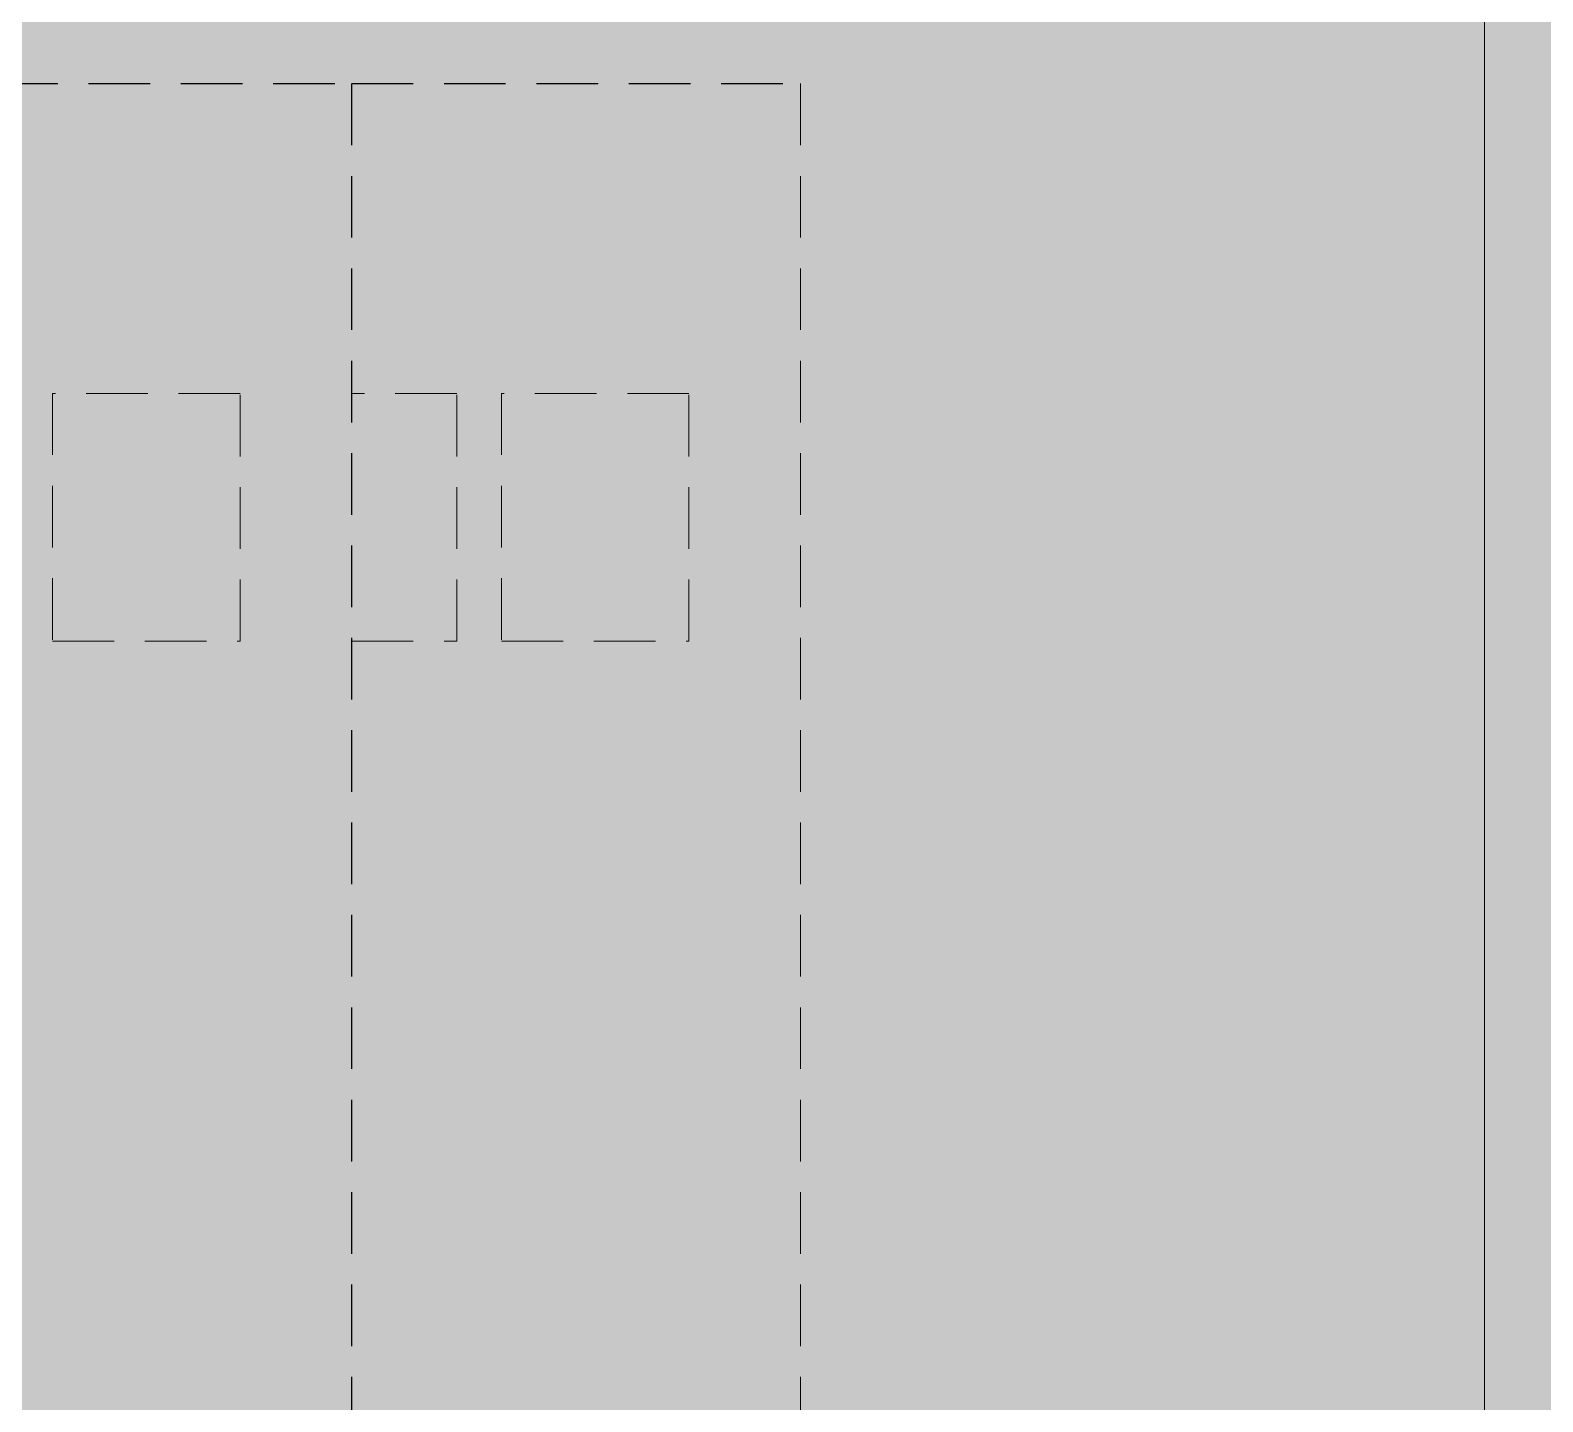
# Model space of a CAD drawing. Header units: millimetres. Extents: x 5622 to 8918, y 2044 to 6634.
# Drawn here: x 8467.6 to 8623.6, y 5329.2 to 5470.7 of the extents above; entities that cross this region are included whole.
import ezdxf

# ---------------------------------------------------------------- set-up
doc = ezdxf.new("R2010")
doc.units = ezdxf.units.MM
doc.linetypes.add('NASCOSTA', pattern=[9.525, 6.35, -3.175])
for name, color, linetype, lineweight in [('F_ARREDI', 7, 'Continuous', 5), ('F_COMPLEMENTI', 85, 'Continuous', 5), ('F_MULTI laminato OPACO', 1, 'Continuous', 5), ('F_MULTI laminato OPACO_retino', 1, 'Continuous', 5), ('F_Proiezioni', 253, 'NASCOSTA', 9)]:
    doc.layers.add(name, color=color, linetype=linetype, lineweight=lineweight)

# ---------------------------------------------------------------- blocks, each defined once
blk = doc.blocks.new("LIBRERIA_ingresso-living_sez._B.B'")
at = {"layer": 'F_MULTI laminato OPACO_retino', "true_color": 0x636466}
h = blk.add_hatch(color=251, dxfattribs=at)
h.dxf.hatch_style = 1
h.paths.add_polyline_path([(41313.13, 11071.13), (41913.13, 11071.13), (41913.13, 13145.63), (41313.13, 13145.63)])
at = {"layer": 'F_MULTI laminato OPACO_retino', "true_color": 0x939598}
h = blk.add_hatch(color=252, dxfattribs=at)
h.dxf.hatch_style = 1
h.paths.add_polyline_path([(41313.13, 13145.63), (41613.13, 13145.63), (41613.13, 11071.13), (41313.13, 11071.13)])
at = {"layer": 'F_MULTI laminato OPACO', "color": 5}
blk.add_lwpolyline([(41313.13, 13145.63), (41613.13, 13145.63), (41613.13, 11071.13), (41313.13, 11071.13)], close=True, dxfattribs=at)
at = {"layer": 'F_Proiezioni', "color": 1}
for p, q in [((41354.88, 12872.45), (41496.31, 12872.45)), ((41496.31, 12872.45), (41542.6, 12872.45)), ((41496.31, 12872.45), (41496.31, 12635.63)), ((41542.6, 12872.45), (41542.6, 12635.63)), ((41542.6, 12872.45), (41542.6, 12635.63)), ((41465.47, 12840.51), (41465.47, 12814.97)), ((41484.81, 12840.51), (41465.47, 12840.51)), ((41484.81, 12814.97), (41484.81, 12840.51)), ((41507.16, 12840.51), (41496.31, 12840.51)), ((41507.16, 12814.97), (41507.16, 12840.51)), ((41511.76, 12840.51), (41511.76, 12814.97)), ((41531.09, 12840.51), (41511.76, 12840.51)), ((41531.09, 12814.97), (41531.09, 12840.51)), ((41465.47, 12814.97), (41484.81, 12814.97)), ((41496.31, 12814.97), (41507.16, 12814.97)), ((41511.76, 12814.97), (41531.09, 12814.97))]:
    blk.add_line(p, q, dxfattribs=at)

msp = doc.modelspace()

# ---------------------------------------------------------------- linework, layer by layer
at = {"layer": 'F_COMPLEMENTI', "linetype": 'NASCOSTA'}
for p, q in [((8359.313, 5465.154), (8500.745, 5465.154)), ((8500.745, 5465.154), (8547.035, 5465.154)), ((8500.745, 5465.154), (8500.745, 5228.326)), ((8547.035, 5465.154), (8547.035, 5228.326)), ((8547.035, 5465.154), (8547.035, 5228.326)), ((8469.901, 5433.213), (8469.901, 5407.676)), ((8489.236, 5433.213), (8469.901, 5433.213)), ((8489.236, 5407.676), (8489.236, 5433.213)), ((8511.587, 5433.213), (8500.745, 5433.213)), ((8511.587, 5407.676), (8511.587, 5433.213)), ((8516.191, 5433.213), (8516.191, 5407.676)), ((8535.526, 5433.213), (8516.191, 5433.213)), ((8535.526, 5407.676), (8535.526, 5433.213)), ((8469.901, 5407.676), (8489.236, 5407.676)), ((8500.745, 5407.676), (8511.587, 5407.676)), ((8516.191, 5407.676), (8535.526, 5407.676))]:
    msp.add_line(p, q, dxfattribs=at)

# ---------------------------------------------------------------- block references
at = {"layer": 'F_ARREDI'}
msp.add_blockref("LIBRERIA_ingresso-living_sez._B.B'", (-32995.569, -7407.299), dxfattribs=at)

doc.saveas('drawing.dxf')
